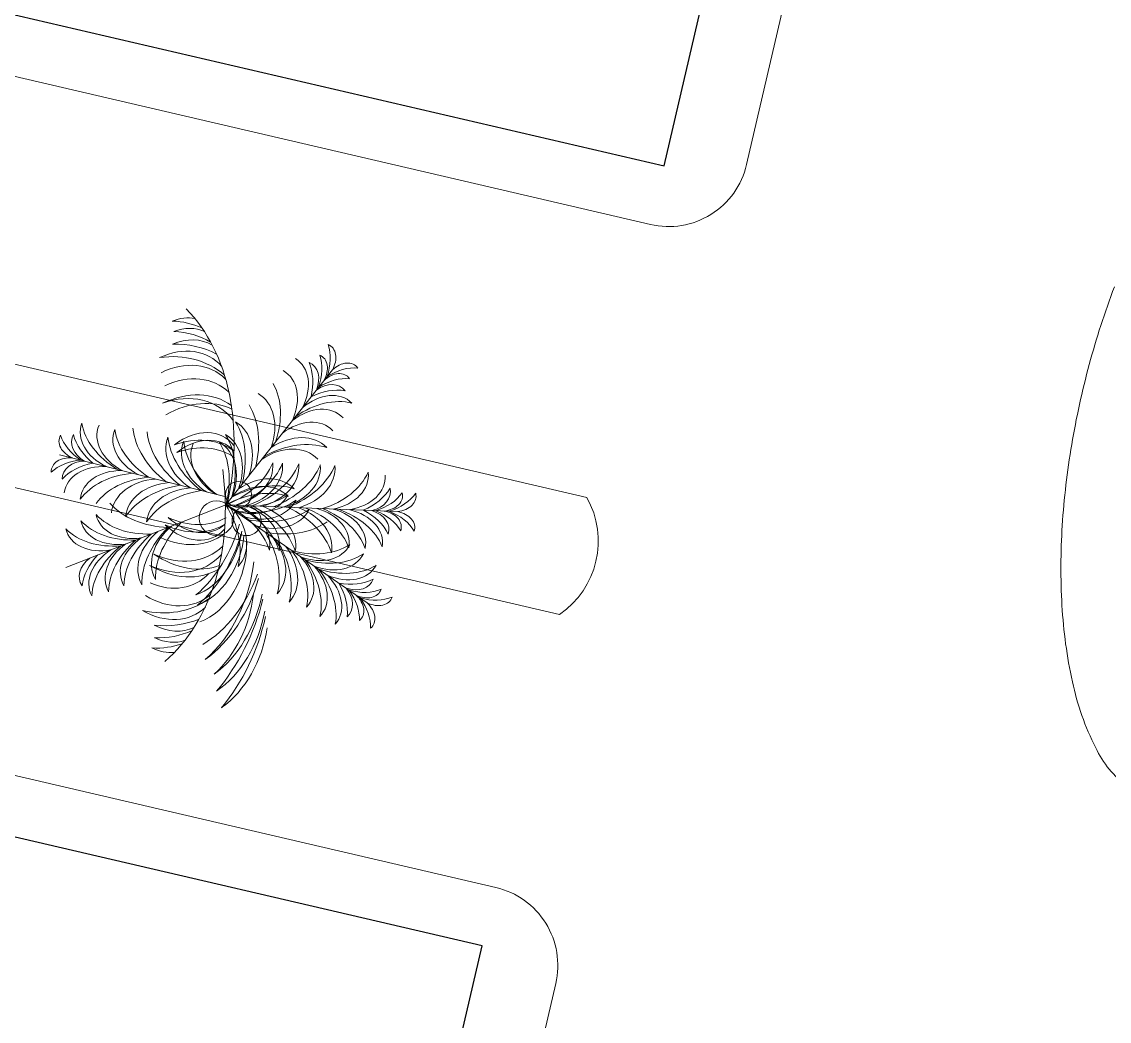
# Model space of a CAD drawing. Header units: millimetres. Extents: x 474016 to 477875, y 2288607 to 2292200.
# Drawn here: x 474230.88 to 474258.04, y 2289242.63 to 2289267.58 of the extents above; entities that cross this region are included whole.
import ezdxf

# ---------------------------------------------------------------- set-up
doc = ezdxf.new("R2010")
doc.units = ezdxf.units.MM
doc.header["$LTSCALE"] = 50
for name, color, linetype, lineweight in [('BANQUETA', 251, 'Continuous', 5), ('JARDIN-HP', 64, 'Continuous', 5), ('JARDINES', 98, 'Continuous', 13)]:
    doc.layers.add(name, color=color, linetype=linetype, lineweight=lineweight)
doc.layers.add('CVL_LOTIF', color=1, linetype='Continuous')

# ---------------------------------------------------------------- blocks, each defined once
blk = doc.blocks.new('A$C41BB26E9')
at = {"color": 0}
for p in [(1.999, 1.925), (3.251, -3.539)]:
    blk.add_line(p, (2.054, -0.938), dxfattribs=at)
at = {"color": 56}
for p, q in [((3.546, 1.506), (2.054, -0.938)), ((-0.293, 0.701), (2.054, -0.938)), ((1.382, -3.752), (1.923, -0.941))]:
    blk.add_line(p, q, dxfattribs=at)
for centre, radius in [((2.303, -0.578), 0.243), ((1.869, -0.738), 0.217), ((2.284, -1.082), 0.287)]:
    blk.add_circle(centre, radius)
at = {"color": 56, "true_color": 0x7a7a00}
for centre, major_axis, ratio, start_param, end_param in [((1.739, 1.845), (-0.007, 0.369), 0.723404, -1.366779, 0.20531), ((1.417, 1.375), (-0.018, 0.909), 0.723404, -1.121531, -0.433471), ((2.262, 1.855), (-0.007, 0.369), 0.723404, -0.20531, 1.366779), ((2.602, 1.398), (-0.018, 0.909), 0.723404, 0.433471, 1.121531), ((1.743, 1.62), (-0.007, 0.369), 0.723404, -1.366779, 0.20531), ((2.266, 1.63), (-0.007, 0.369), 0.723404, -0.20531, 1.366779), ((2.606, 1.173), (-0.018, 0.909), 0.723404, 0.433471, 1.121531), ((1.695, 1.314), (-0.009, 0.47), 0.723404, -1.190837, 0.194817), ((1.421, 1.15), (-0.018, 0.909), 0.723404, -1.121531, -0.433471), ((2.326, 1.326), (-0.009, 0.47), 0.723404, -0.194817, 1.190837), ((2.76, 1.355), (0.473, 0.776), 0.723404, -1.121531, -0.433471), ((3.283, 1.579), (0.192, 0.315), 0.723404, -1.366779, 0.20531), ((1.473, 0.902), (-0.015, 0.782), 0.723404, -1.305586, 0.091225), ((1.346, 0.731), (-0.022, 1.114), 0.723404, -0.994705, -0.373636), ((2.697, 0.758), (-0.022, 1.114), 0.723404, 0.373636, 0.994705), ((2.564, 0.923), (-0.015, 0.782), 0.723404, -0.091225, 1.305586), ((2.925, 0.425), (-0.026, 1.348), 0.723404, 0.312027, 1.166602), ((3.166, 1.386), (0.192, 0.315), 0.723404, -1.366779, 0.20531), ((2.642, 1.163), (0.473, 0.776), 0.723404, -1.121531, -0.433471), ((3.73, 1.306), (0.192, 0.315), 0.723404, -0.20531, 1.366779), ((2.593, 0.594), (-0.016, 0.83), 0.723404, -0.110756, 1.24346), ((2.552, 0.926), (0.407, 0.667), 0.723404, -1.305586, 0.091225), ((1.99, 0.678), (0.702, 1.151), 0.723404, -1.166602, -0.312027), ((2.961, 1.155), (0.245, 0.401), 0.723404, -1.190837, 0.194817), ((2.354, 0.85), (0.58, 0.951), 0.723404, -0.994705, -0.373636), ((3.613, 1.114), (0.192, 0.315), 0.723404, -0.20531, 1.366779), ((3.771, 0.738), (0.473, 0.776), 0.723404, 0.433471, 1.121531), ((1.457, 0.572), (-0.016, 0.83), 0.723404, -1.24346, 0.110756), ((1.116, 0.031), (-0.027, 1.414), 0.723404, -1.115718, -0.281779), ((2.954, 0.066), (-0.027, 1.414), 0.723404, 0.281779, 1.115718), ((2.361, 0.656), (0.432, 0.708), 0.723404, -1.24346, 0.110756), ((1.784, 0.383), (0.737, 1.208), 0.723404, -1.115718, -0.281779), ((3.5, 0.826), (0.245, 0.401), 0.723404, -0.194817, 1.190837), ((3.654, 0.546), (0.473, 0.776), 0.723404, 0.433471, 1.121531), ((-0.082, 0.873), (-0.303, 0.211), 0.723404, -0.20531, 1.366779), ((0.487, 0.878), (-0.745, 0.52), 0.723404, 0.433471, 1.121531), ((2.599, 0.32), (-0.016, 0.83), 0.723404, -0.110756, 1.24346), ((2.96, -0.208), (-0.027, 1.414), 0.723404, 0.281779, 1.115718), ((2.219, 0.422), (0.432, 0.708), 0.723404, -1.24346, 0.110756), ((1.641, 0.149), (0.737, 1.208), 0.723404, -1.115718, -0.281779), ((3.484, 0.358), (0.407, 0.667), 0.723404, -0.091225, 1.305586), ((3.508, 0.147), (0.58, 0.951), 0.723404, 0.373636, 0.994705), ((0.102, 0.744), (-0.303, 0.211), 0.723404, -0.20531, 1.366779), ((0.672, 0.75), (-0.745, 0.52), 0.723404, 0.433471, 1.121531), ((0.383, 0.614), (-0.385, 0.269), 0.723404, -0.194817, 1.190837), ((1.061, 0.579), (-0.913, 0.638), 0.723404, 0.373636, 0.994705), ((0.849, 0.569), (-0.641, 0.447), 0.723404, -0.091225, 1.305586), ((1.464, 0.568), (-1.105, 0.772), 0.723404, 0.312027, 1.166602), ((1.133, 0.399), (-0.68, 0.475), 0.723404, -0.110756, 1.24346), ((3.332, 0.064), (0.432, 0.708), 0.723404, -0.110756, 1.24346), ((3.521, -0.256), (0.702, 1.151), 0.723404, 0.312027, 1.166602), ((-0.382, 0.443), (-0.303, 0.211), 0.723404, -1.366779, 0.20531), ((1.357, 0.242), (-0.68, 0.475), 0.723404, -0.110756, 1.24346), ((1.38, -0.167), (-0.02, 1.008), 0.723404, -1.13012, 0.094138), ((1.008, -0.803), (-0.033, 1.69), 0.723404, -1.023266, -0.261161), ((2.699, -0.141), (-0.02, 1.008), 0.723404, -0.094138, 1.13012), ((3.095, -0.763), (-0.033, 1.69), 0.723404, 0.261161, 1.023266), ((1.118, -0.469), (0.88, 1.443), 0.723404, -1.023266, -0.261161), ((3.353, -0.575), (0.737, 1.208), 0.723404, 0.281779, 1.115718), ((-0.191, -0.093), (-0.745, 0.52), 0.723404, -1.121531, -0.433471), ((-0.197, 0.314), (-0.303, 0.211), 0.723404, -1.366779, 0.20531), ((-0.006, -0.222), (-0.745, 0.52), 0.723404, -1.121531, -0.433471), ((1.789, 0.052), (-0.827, 0.577), 0.723404, -0.094138, 1.13012), ((2.525, 0.007), (-1.386, 0.967), 0.723404, 0.261161, 1.023266), ((1.988, -0.087), (-0.827, 0.577), 0.723404, -0.094138, 1.13012), ((1.385, -0.41), (-0.02, 1.008), 0.723404, -1.13012, 0.094138), ((1.013, -1.046), (-0.033, 1.69), 0.723404, -1.023266, -0.261161), ((3.21, -0.808), (0.737, 1.208), 0.723404, 0.281779, 1.115718), ((3.189, -0.169), (0.432, 0.708), 0.723404, -0.110756, 1.24346), ((0.224, -0.326), (-0.641, 0.447), 0.723404, -1.305586, 0.091225), ((0.022, 0.096), (-0.385, 0.269), 0.723404, -1.190837, 0.194817), ((0.288, -0.529), (-0.913, 0.638), 0.723404, -0.994705, -0.373636), ((1.586, -0.44), (0.525, 0.861), 0.723404, -1.13012, 0.094138), ((0.93, -0.777), (0.88, 1.443), 0.723404, -1.023266, -0.261161), ((3.026, -0.612), (0.525, 0.861), 0.723404, -0.094138, 1.13012), ((0.482, -0.534), (-0.68, 0.475), 0.723404, -1.24346, 0.110756), ((1.391, -0.77), (-0.02, 1.008), 0.723404, -1.13012, 0.094138), ((1.02, -1.406), (-0.033, 1.69), 0.723404, -1.023266, -0.261161), ((2.505, -0.448), (-0.827, 0.577), 0.723404, -0.094138, 1.13012), ((3.24, -0.493), (-1.386, 0.967), 0.723404, 0.261161, 1.023266), ((1.445, -0.67), (0.525, 0.861), 0.723404, -1.13012, 0.094138), ((0.79, -1.007), (0.88, 1.443), 0.723404, -1.023266, -0.261161), ((2.71, -0.744), (-0.02, 1.008), 0.723404, -0.094138, 1.13012), ((3.107, -1.365), (-0.033, 1.69), 0.723404, 0.261161, 1.023266), ((2.9, -0.819), (0.525, 0.861), 0.723404, -0.094138, 1.13012), ((3.026, -1.349), (0.88, 1.443), 0.723404, 0.261161, 1.023266), ((1.397, -1.04), (-0.02, 1.008), 0.723404, -1.13012, 0.094138), ((2.638, -0.541), (-0.827, 0.577), 0.723404, -0.094138, 1.13012), ((3.373, -0.586), (-1.386, 0.967), 0.723404, 0.261161, 1.023266), ((1.361, -0.809), (0.525, 0.861), 0.723404, -1.13012, 0.094138), ((0.705, -1.146), (0.88, 1.443), 0.723404, -1.023266, -0.261161), ((2.716, -1.014), (-0.02, 1.008), 0.723404, -0.094138, 1.13012), ((2.9, -1.556), (0.88, 1.443), 0.723404, 0.261161, 1.023266), ((0.944, -1.284), (-1.16, 0.81), 0.723404, -1.115718, -0.281779), ((1.034, -1.03), (-0.827, 0.577), 0.723404, -1.13012, 0.094138), ((1.025, -1.676), (-0.033, 1.69), 0.723404, -1.023266, -0.261161), ((1.4, -1.202), (-0.02, 1.008), 0.723404, -1.13012, 0.094138), ((3.112, -1.635), (-0.033, 1.69), 0.723404, 0.261161, 1.023266), ((2.719, -1.176), (-0.02, 1.008), 0.723404, -0.094138, 1.13012), ((3.115, -1.797), (-0.033, 1.69), 0.723404, 0.261161, 1.023266), ((3.704, -2.103), (-2.624, 0.637), 0.714286, 4.179349, 4.820469), ((4.122, -1.283), (-1.534, 0.372), 0.714286, 3.888492, 4.926001), ((1.028, -1.838), (-0.033, 1.69), 0.723404, -1.023266, -0.261161), ((2.716, -1.653), (-1.879, 0.456), 0.714286, 3.806569, 4.639337), ((3.47, -1.48), (-1.656, 0.402), 0.714286, 3.88992, 4.86288), ((3.29, -2.282), (-2.814, 0.683), 0.714286, 4.170125, 4.780311), ((3.78, -1.381), (-1.599, 0.388), 0.714286, 3.86745, 4.883323), ((1.528, -1.375), (-0.827, 0.577), 0.723404, -1.13012, 0.094138), ((2.487, -1.496), (0.525, 0.861), 0.723404, -0.094138, 1.13012), ((2.952, -1.39), (-1.112, 0.27), 0.714286, 3.627505, 5.149011), ((3.161, -1.824), (-1.864, 0.452), 0.714286, 3.982805, 4.982914), ((3.658, -1.569), (-1.56, 0.378), 0.714286, 4.003422, 4.972752), ((1.824, -2.05), (-1.386, 0.967), 0.723404, -1.023266, -0.261161), ((1.883, -1.622), (-0.827, 0.577), 0.723404, -1.13012, 0.094138), ((2.487, -2.233), (0.88, 1.443), 0.723404, 0.261161, 1.023266), ((2.098, -2.039), (-1.864, 0.452), 0.714286, 3.982805, 4.744909), ((2.508, -1.48), (-1.112, 0.27), 0.714286, 3.627505, 4.912474), ((2.265, -2.005), (-1.864, 0.452), 0.714286, 3.982805, 4.744909), ((2.675, -1.447), (-1.112, 0.27), 0.714286, 3.627505, 4.993486), ((1.939, -1.971), (-1.507, 0.812), 0.72, -0.270525, 0.729584), ((1.834, -1.504), (-0.899, 0.484), 0.72, -0.281097, 1.084884), ((2.046, -2.205), (-1.386, 0.967), 0.723404, -1.023266, -0.261161), ((1.96, -1.46), (-0.899, 0.484), 0.72, -0.200085, 1.084884), ((2.619, -1.732), (-1.507, 0.812), 0.72, -0.03252, 0.729584), ((2.178, -2.298), (-1.386, 0.967), 0.723404, -1.023266, -0.261161), ((2.745, -1.688), (-1.507, 0.812), 0.72, -0.03252, 0.729584), ((1.154, -1.911), (-1.293, 0.697), 0.72, -0.170934, 0.844939), ((2.016, -1.667), (-1.52, 0.819), 0.72, 0.073052, 0.90582), ((0.804, -1.812), (1.484, 0.855), 0.72, -0.729584, 0.03252), ((1.582, -1.562), (0.885, 0.51), 0.72, -1.084884, 0.200085), ((0.931, -1.853), (1.484, 0.855), 0.72, -0.729584, 0.03252), ((1.71, -1.602), (0.885, 0.51), 0.72, -1.084884, 0.281097), ((1.144, -1.921), (1.484, 0.855), 0.72, -0.729584, 0.12698), ((1.426, -2.011), (1.484, 0.855), 0.72, -0.729584, 0.213498), ((1.617, -2.072), (1.484, 0.855), 0.72, -0.729584, 0.270525), ((1.531, -1.771), (1.496, 0.862), 0.72, -0.90582, -0.073052), ((1.643, -1.929), (1.52, 0.876), 0.72, -0.831119, 0.049618), ((1.981, -2.43), (-2.379, 1.282), 0.72, 0.051792, 0.431948), ((0.867, -1.982), (-1.241, 0.668), 0.72, -0.213612, 0.823897), ((1.917, -2.392), (-2.123, 1.143), 0.72, -0.10808, 0.53304), ((1.033, -0.039), (0.319, 1.659), 0.723404, 3.402754, 4.164858), ((1.322, -0.57), (0.19, 0.99), 0.723404, 3.047455, 4.271712), ((2.401, -1.99), (1.273, 0.733), 0.72, -0.844939, 0.170934), ((1.652, -2.492), (2.089, 1.203), 0.72, -0.53304, 0.10808), ((2.69, -2.053), (1.221, 0.704), 0.72, -0.823897, 0.213612), ((1.482, -2.459), (-2.105, 1.134), 0.72, 0.016555, 0.382187), ((0.429, -1.859), (-1.012, 0.545), 0.72, 0.006837, 0.780102), ((0.982, -0.304), (0.319, 1.659), 0.723404, 3.402754, 4.164858), ((1.292, -0.729), (0.19, 0.99), 0.723404, 3.047455, 4.271712), ((3.032, -0.698), (0.319, 1.659), 0.723404, 2.118327, 2.880431), ((1.589, -2.532), (2.342, 1.349), 0.72, -0.431948, -0.051792), ((3.123, -1.917), (0.996, 0.574), 0.72, -0.780102, -0.006837), ((2.089, -2.546), (2.072, 1.193), 0.72, -0.382187, -0.016555), ((1.309, -2.496), (-2.105, 1.134), 0.72, 0.093724, 0.382187), ((0.097, -1.885), (-0.877, 0.472), 0.72, 0.078285, 0.75224), ((1.241, -0.994), (0.19, 0.99), 0.723404, 3.047455, 4.271712), ((2.536, -1.243), (0.19, 0.99), 0.723404, 2.011473, 3.235731), ((3.456, -1.934), (0.863, 0.497), 0.72, -0.75224, -0.078285), ((2.262, -2.578), (2.072, 1.193), 0.72, -0.382187, -0.093724), ((-0.076, -1.922), (-0.877, 0.472), 0.72, 0.267806, 0.75224), ((0.914, -0.658), (0.319, 1.659), 0.723404, 3.402754, 4.164858), ((2.964, -1.052), (0.319, 1.659), 0.723404, 2.118327, 2.880431), ((3.63, -1.966), (0.863, 0.497), 0.72, -0.75224, -0.267806), ((0.868, -0.896), (0.319, 1.659), 0.723404, 3.402754, 4.164858), ((2.468, -1.597), (0.19, 0.99), 0.723404, 2.011473, 3.235731), ((2.422, -1.835), (0.19, 0.99), 0.723404, 2.011473, 3.235731), ((0.885, -1.467), (0.267, 1.389), 0.723404, 3.423371, 4.25731), ((2.691, -1.814), (0.267, 1.389), 0.723404, 2.025875, 2.859814), ((1.129, -2.058), (0.157, 0.815), 0.723404, 3.030837, 4.385053), ((2.639, -2.083), (0.267, 1.389), 0.723404, 2.025875, 2.859814), ((1.077, -2.327), (0.157, 0.815), 0.723404, 3.030837, 4.385053), ((2.193, -2.542), (0.157, 0.815), 0.723404, 1.898132, 3.252348), ((0.788, -2.093), (0.255, 1.324), 0.723404, 3.45362, 4.308195), ((1.037, -2.655), (0.148, 0.768), 0.723404, 3.050367, 4.447179), ((2.109, -2.861), (0.148, 0.768), 0.723404, 1.836006, 3.232818), ((0.941, -2.466), (0.21, 1.094), 0.723404, 3.515228, 4.136297), ((2.268, -2.721), (0.21, 1.094), 0.723404, 2.146888, 2.767957), ((0.944, -2.891), (0.172, 0.893), 0.723404, 3.575063, 4.263123), ((2.108, -3.115), (0.172, 0.893), 0.723404, 2.020062, 2.708122), ((1.806, -3.218), (0.089, 0.462), 0.723404, 1.950755, 3.33641), ((1.181, -3.408), (0.07, 0.363), 0.723404, 2.936283, 4.508372), ((1.695, -3.507), (0.07, 0.363), 0.723404, 1.774814, 3.346903)]:
    blk.add_ellipse(centre, major_axis=major_axis, ratio=ratio, start_param=start_param, end_param=end_param, dxfattribs=at)
at = {"color": 56}
for centre, major_axis, ratio, start_param, end_param in [((3.011, -1.71), (-1.909, 0.463), 0.714286, 3.88127, 4.762007), ((2.383, -4.345), (-3.881, 2.091), 0.72, -1.122445, -0.180287), ((1.75, -1.53), (-0.827, 0.577), 0.723404, -1.13012, 0.094138), ((1.425, -1.854), (-1.339, 0.721), 0.72, -0.150491, 0.822469), ((1.909, -1.829), (-1.544, 0.832), 0.72, -0.049618, 0.831119), ((2.147, -2.08), (1.242, 0.715), 0.72, -0.708967, 0.260363), ((1.186, -3.099), (0.089, 0.462), 0.723404, 2.946776, 4.33243)]:
    blk.add_ellipse(centre, major_axis=major_axis, ratio=ratio, start_param=start_param, end_param=end_param, dxfattribs=at)
at = {"color": 0}
for centre, major_axis, ratio, start_param, end_param in [((1.529, -1.844), (-1.386, 0.967), 0.723404, -1.023266, -0.261161), ((1.242, -4.458), (3.82, 2.201), 0.72, 0.180287, 1.122445)]:
    blk.add_ellipse(centre, major_axis=major_axis, ratio=ratio, start_param=start_param, end_param=end_param, dxfattribs=at)
at = {"color": 56, "true_color": 0x7a7a00, "extrusion": (0, 0, -1)}
for centre, major_axis, start_param, end_param in [((2.966, -0.422), (-0.706, 1.535), 3.402754, 4.164858), ((1.171, -1.515), (-0.706, 1.535), 2.118327, 2.880431), ((2.88, -1.154), (-0.421, 0.916), 3.047455, 4.271712), ((3.068, -0.643), (-0.706, 1.535), 3.402754, 4.164858), ((1.517, -1.97), (-0.591, 1.285), 2.025875, 2.859814), ((2.981, -1.375), (-0.421, 0.916), 3.047455, 4.271712), ((3.187, -1.201), (-0.591, 1.285), 3.423371, 4.25731), ((2.059, -2.309), (-0.347, 0.754), 1.898132, 3.252348), ((3.092, -1.834), (-0.347, 0.754), 3.030837, 4.385053), ((1.632, -2.219), (-0.591, 1.285), 2.025875, 2.859814), ((3.302, -1.45), (-0.591, 1.285), 3.423371, 4.25731), ((2.174, -2.557), (-0.347, 0.754), 1.898132, 3.252348), ((1.802, -2.536), (-0.563, 1.225), 1.974991, 2.829566), ((3.206, -2.082), (-0.347, 0.754), 3.030837, 4.385053), ((3.432, -1.787), (-0.563, 1.225), 3.45362, 4.308195), ((2.332, -2.848), (-0.327, 0.71), 1.836006, 3.232818), ((3.324, -2.392), (-0.327, 0.71), 3.050367, 4.447179), ((3.372, -2.185), (-0.465, 1.012), 3.515228, 4.136297), ((3.285, -2.858), (-0.196, 0.427), 2.946776, 4.33243)]:
    blk.add_ellipse(centre, major_axis=major_axis, ratio=0.723404, start_param=start_param, end_param=end_param, dxfattribs=at)

msp = doc.modelspace()

# ---------------------------------------------------------------- linework, layer by layer
at = {"layer": 'BANQUETA'}
for points in [[(474124.839, 2289290.893), (474246.576, 2289262.523, 0.414214), (474248.978, 2289264.017), (474260.099, 2289311.738, 0.414214), (474258.606, 2289314.14), (474136.868, 2289342.51)], [(474108.951, 2289222.72), (474230.689, 2289194.35, 0.414214), (474233.091, 2289195.844), (474244.212, 2289243.565, 0.414214), (474242.718, 2289245.966), (474120.98, 2289274.337)]]:
    msp.add_lwpolyline(points, format="xyb", dxfattribs=at)
at = {"layer": 'CVL_LOTIF'}
for points in [[(474252.591, 2289288.331), (474228.243, 2289294.005), (474222.569, 2289269.658), (474246.917, 2289263.984)], [(474242.378, 2289244.506), (474230.204, 2289247.343), (474224.53, 2289222.995), (474236.703, 2289220.158)]]:
    msp.add_lwpolyline(points, close=True, dxfattribs=at)
at = {"layer": 'JARDINES'}
msp.add_lwpolyline([(474244.988, 2289255.706, -0.388075), (474244.307, 2289252.784), (474134.256, 2289278.431, -0.386646), (474134.937, 2289281.353)], format="xyb", close=True, dxfattribs=at)
msp.add_lwpolyline([(474258.49, 2289248.483, -0.119841), (474257.696, 2289249.454, -0.063871), (474257.115, 2289251.104, -0.040524), (474256.855, 2289253.009, -0.030518), (474256.862, 2289255.006, -0.025966), (474257.097, 2289257.026, -0.024333), (474257.535, 2289259.024, -0.02486), (474258.165, 2289260.966, -0.027789)], format="xyb", dxfattribs=at)

# ---------------------------------------------------------------- block references
at = {"layer": 'JARDIN-HP', "color": 8, "xscale": 1.499999999826813, "yscale": 1.499999999826813, "zscale": 1.499999999826813, "rotation": 266.6565195172511}
msp.add_blockref('A$C41BB26E9', (474237.559, 2289258.515), dxfattribs=at)

doc.saveas('drawing.dxf')
